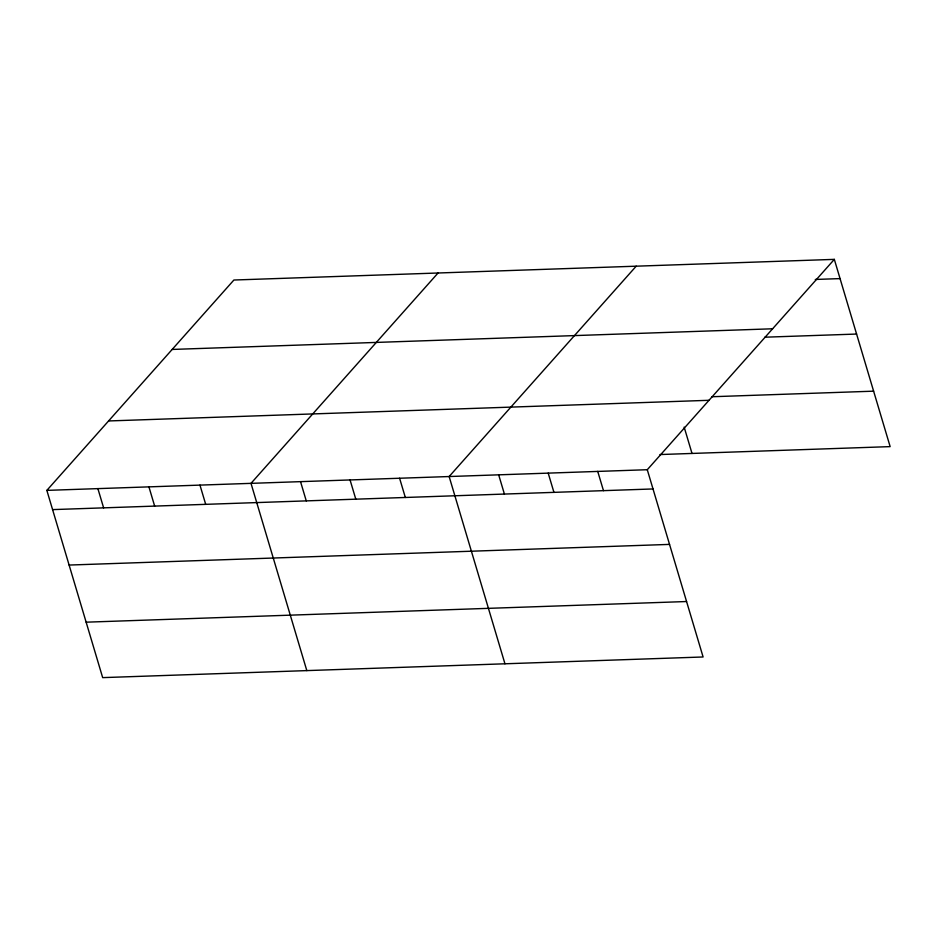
<?xml version="1.0" encoding="UTF-8"?>
<svg xmlns="http://www.w3.org/2000/svg" width="937" height="937" viewBox="0 0 937 937"><rect width="100%" height="100%" fill="white"/><g stroke="black" fill="none" stroke-linecap="round" stroke-linejoin="round"><path stroke-width="1.41" d="M834.328 259.373L647.28 469.718L703.101 656.978L102.672 677.627L46.85 490.379L233.899 280.022L834.328 259.373L890.15 446.621L659.953 454.55M438.047 273.007L250.999 483.351L306.821 670.611M636.188 266.19L449.139 476.535L504.961 663.794M815.295 279.46L840.056 278.605M172.174 349.442L772.603 328.782M764.803 337.203L856.594 334.052M711.897 396.738L873.624 391.174M108.575 420.959L709.004 400.298M46.85 490.379L647.28 469.718M52.589 509.611L653.007 488.95M69.115 565.058L669.545 544.397M86.145 622.18L686.575 601.531M684.162 427.108L692.01 453.438M597.736 471.416L603.475 490.66M548.204 473.126L553.943 492.358M498.671 474.825L504.411 494.068M399.595 478.233L405.334 497.477M350.063 479.943L355.802 499.175M300.531 481.641L306.27 500.885M199.956 485.108L205.695 504.34M148.924 486.865L154.652 506.097M97.881 488.622L103.62 507.854"/></g></svg>
